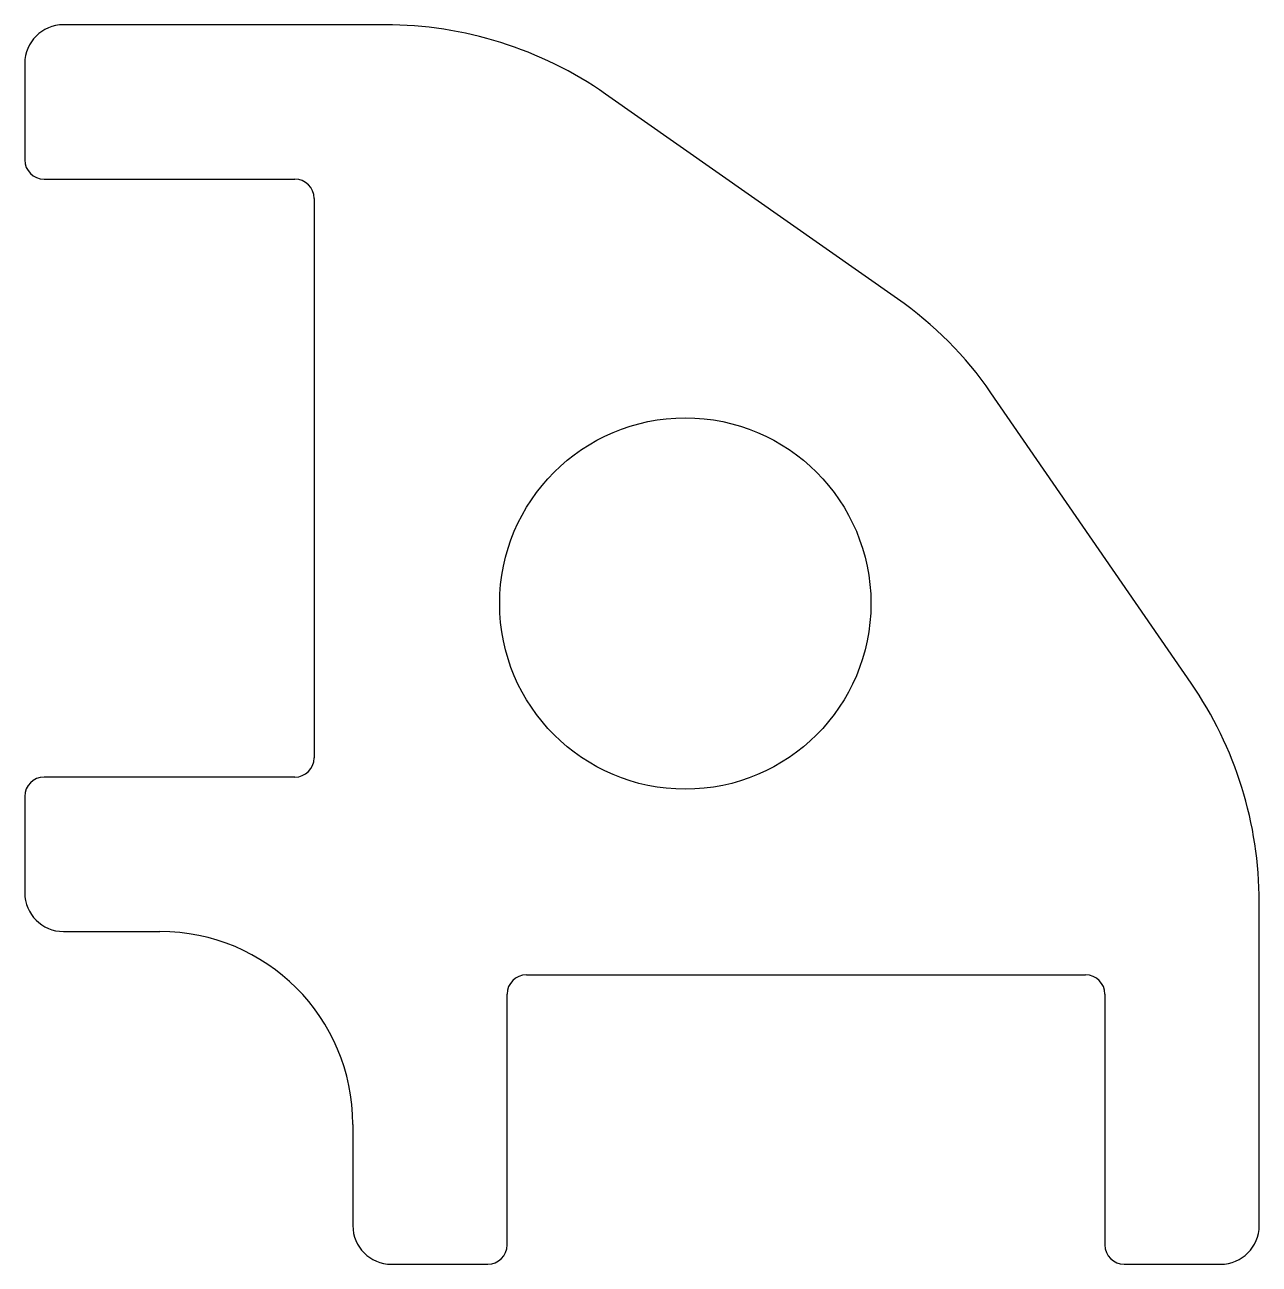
# Model space of a CAD drawing. Extents: x 2335.6 to 2399.6, y 1453.3 to 1517.5.
import ezdxf

# ---------------------------------------------------------------- set-up
doc = ezdxf.new("R2010")
doc.units = 0
doc.layers.get('0').update_dxf_attribs({"linetype": 'CONTINUOUS'})

msp = doc.modelspace()

# ---------------------------------------------------------------- linework, layer by layer
for p, q in [((2354.281, 1517.549), (2337.596, 1517.549)), ((2335.596, 1515.549), (2335.596, 1510.549)), ((2380.846, 1503.346), (2365.715, 1513.958)), ((2336.596, 1509.549), (2349.596, 1509.549)), ((2350.596, 1508.549), (2350.596, 1479.549)), ((2396.071, 1483.425), (2385.694, 1498.476)), ((2349.596, 1478.549), (2336.596, 1478.549)), ((2335.596, 1477.549), (2335.596, 1472.549)), ((2399.605, 1455.299), (2399.605, 1472.073)), ((2337.596, 1470.549), (2342.605, 1470.549)), ((2361.605, 1468.299), (2390.605, 1468.299)), ((2360.605, 1454.299), (2360.605, 1467.299)), ((2391.605, 1467.299), (2391.605, 1454.299)), ((2352.605, 1460.549), (2352.605, 1455.299)), ((2354.605, 1453.299), (2359.605, 1453.299)), ((2392.605, 1453.299), (2397.605, 1453.299))]:
    msp.add_line(p, q)
msp.add_circle((2369.846, 1487.549), 9.625)
for centre, radius, start, end in [((2337.596, 1515.549), 2, 90, 180), ((2354.281, 1497.549), 20, 55.13063, 90), ((2336.596, 1510.549), 1, 180, 270), ((2349.596, 1508.549), 1, 0, 90), ((2369.846, 1487.549), 19.25, 34.58511, 55.14742), ((2379.605, 1472.073), 20, 0, 34.58591), ((2349.596, 1479.549), 1, 270, 0), ((2336.596, 1477.549), 1, 90, 180), ((2337.596, 1472.549), 2, 180, 270), ((2342.605, 1460.549), 10, 360, 90), ((2361.605, 1467.299), 1, 90, 180), ((2390.605, 1467.299), 1, 0, 90), ((2354.605, 1455.299), 2, 180, 270), ((2397.605, 1455.299), 2, 270, 0), ((2359.605, 1454.299), 1, 270, 360), ((2392.605, 1454.299), 1, 180, 270)]:
    msp.add_arc(centre, radius, start, end)

doc.saveas('drawing.dxf')
